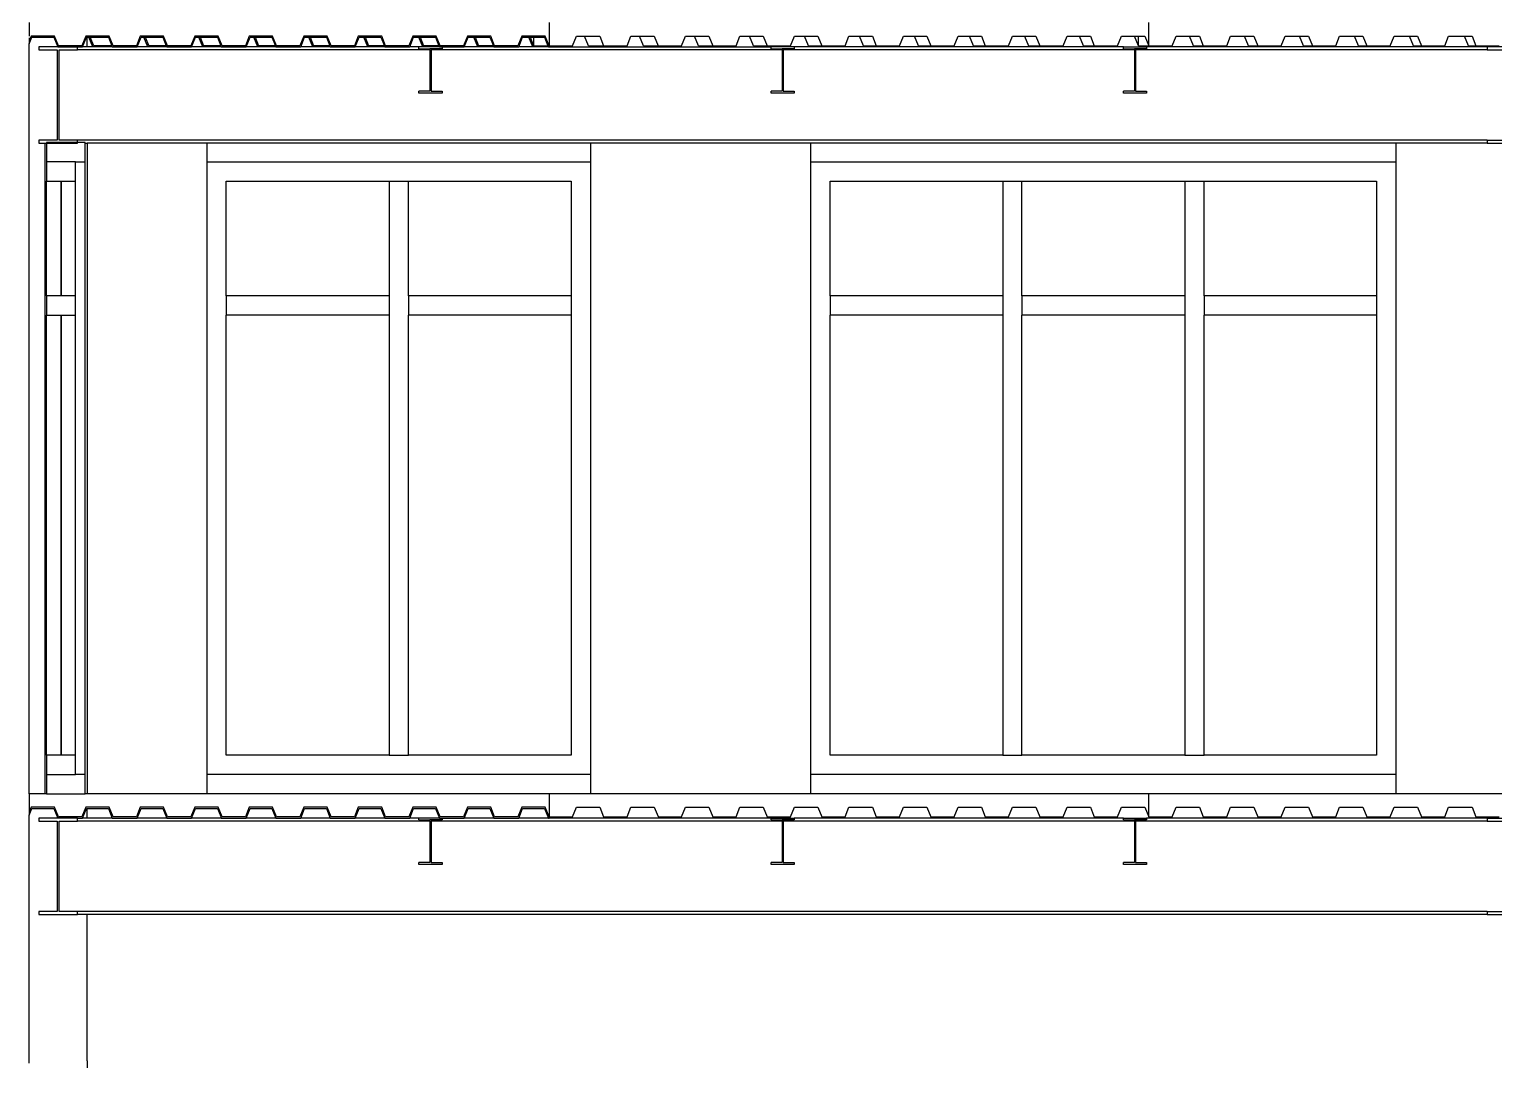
# Model space of a CAD drawing. Extents: x -49.7 to 49.7, y -10.2 to 18.8.
# Drawn here: x -10.64 to -3.05, y 2.88 to 8.26 of the extents above; entities that cross this region are included whole.
import ezdxf

# ---------------------------------------------------------------- set-up
doc = ezdxf.new("R2010")
doc.units = 0
doc.layers.get('0').update_dxf_attribs({"linetype": 'CONTINUOUS'})
doc.layers.add('SECTIONCUTEDGES', color=7, linetype='CONTINUOUS')

msp = doc.modelspace()

# ---------------------------------------------------------------- linework, layer by layer
for p, q in [((-10.3368, 8.1706), (-10.3368, 8.2206)), ((-10.3071, 8.1706), (-10.3275, 8.2206)), ((-10.3032, 8.1763), (-10.3212, 8.2206)), ((-10.0223, 8.1706), (-10.0426, 8.2206)), ((-10.0364, 8.2206), (-10.0183, 8.1763)), ((-9.7374, 8.1706), (-9.7578, 8.2206)), ((-9.7515, 8.2206), (-9.7335, 8.1763)), ((-9.4526, 8.1706), (-9.4729, 8.2206)), ((-9.4666, 8.2206), (-9.4486, 8.1763)), ((-9.1677, 8.1706), (-9.1881, 8.2206)), ((-9.1818, 8.2206), (-9.1638, 8.1763)), ((-8.8829, 8.1706), (-8.9032, 8.2206)), ((-8.8969, 8.2206), (-8.8789, 8.1763)), ((-8.598, 8.1706), (-8.6184, 8.2206)), ((-8.6121, 8.2206), (-8.5941, 8.1763)), ((-8.3131, 8.1706), (-8.3335, 8.2206)), ((-8.3272, 8.2206), (-8.3092, 8.1763)), ((-8.0283, 8.1706), (-8.0486, 8.2206)), ((-8.0424, 8.2206), (-8.0243, 8.1763)), ((-8.0243, 8.2206), (-8.0243, 8.1763)), ((-8.0243, 8.2206), (-8.0243, 8.1763)), ((-7.7395, 8.1763), (-7.7598, 8.2263)), ((-7.4546, 8.1763), (-7.475, 8.2263)), ((-7.1698, 8.1763), (-7.1901, 8.2263)), ((-6.8849, 8.1763), (-6.9053, 8.2263)), ((-6.6001, 8.1763), (-6.6204, 8.2263)), ((-6.3152, 8.1763), (-6.3356, 8.2263)), ((-6.0304, 8.1763), (-6.0507, 8.2263)), ((-5.7455, 8.1763), (-5.7658, 8.2263)), ((-5.481, 8.2263), (-5.4606, 8.1763)), ((-5.1758, 8.1763), (-5.1961, 8.2263)), ((-4.8909, 8.1763), (-4.9113, 8.2263)), ((-4.8909, 8.1763), (-4.8909, 8.2263)), ((-4.6061, 8.1763), (-4.6264, 8.2263)), ((-4.3212, 8.1763), (-4.3416, 8.2263)), ((-4.0364, 8.1763), (-4.0567, 8.2263)), ((-3.7515, 8.1763), (-3.7718, 8.2263)), ((-3.4666, 8.1763), (-3.487, 8.2263)), ((-3.1818, 8.1763), (-3.2021, 8.2263)), ((-10.6368, 4.3006), (-10.6368, 8.1859)), ((-8.5618, 8.1546), (-10.3868, 8.1546)), ((-10.3368, 8.1706), (-10.3605, 8.1706)), ((-10.3071, 8.1706), (-10.3368, 8.1706)), ((-10.207, 8.1706), (-10.3071, 8.1706)), ((-10.2093, 8.1763), (-10.3032, 8.1763)), ((-10.0223, 8.1706), (-10.0781, 8.1706)), ((-9.9245, 8.1706), (-10.0223, 8.1706)), ((-9.9269, 8.1763), (-10.0183, 8.1763)), ((-9.7374, 8.1706), (-9.7957, 8.1706)), ((-9.6421, 8.1706), (-9.7374, 8.1706)), ((-9.6444, 8.1763), (-9.7335, 8.1763)), ((-9.4526, 8.1706), (-9.5133, 8.1706)), ((-9.3597, 8.1706), (-9.4526, 8.1706)), ((-9.362, 8.1763), (-9.4486, 8.1763)), ((-9.1677, 8.1706), (-9.2309, 8.1706)), ((-9.0773, 8.1706), (-9.1677, 8.1706)), ((-9.0796, 8.1763), (-9.1638, 8.1763)), ((-8.8829, 8.1706), (-8.9484, 8.1706)), ((-8.7949, 8.1706), (-8.8829, 8.1706)), ((-8.7972, 8.1763), (-8.8789, 8.1763)), ((-8.6187, 8.1706), (-8.666, 8.1706)), ((-8.5148, 8.1763), (-8.5941, 8.1763)), ((-6.7368, 8.1546), (-8.5556, 8.1546)), ((-8.3131, 8.1706), (-8.3836, 8.1706)), ((-8.2301, 8.1706), (-8.3131, 8.1706)), ((-8.2324, 8.1763), (-8.3092, 8.1763)), ((-8.0283, 8.1706), (-8.1012, 8.1706)), ((-8.0293, 8.1706), (-8.0292, 8.1728)), ((-8.0243, 8.1706), (-8.0283, 8.1706)), ((-8.0243, 8.1763), (-7.95, 8.1763)), ((-8.0243, 8.1763), (-8.0243, 8.1706)), ((-7.9476, 8.1706), (-8.0243, 8.1706)), ((-7.9486, 8.1706), (-7.9485, 8.1728)), ((-7.9486, 8.1706), (-7.9485, 8.1728)), ((-7.9437, 8.1706), (-6.7937, 8.1706)), ((-7.7395, 8.1763), (-7.6613, 8.1763)), ((-7.4546, 8.1763), (-7.3789, 8.1763)), ((-7.1698, 8.1763), (-7.0965, 8.1763)), ((-6.8849, 8.1763), (-6.8141, 8.1763)), ((-4.9118, 8.1546), (-6.7306, 8.1546)), ((-4.9687, 8.1706), (-6.6737, 8.1706)), ((-6.6001, 8.1763), (-6.5317, 8.1763)), ((-6.3152, 8.1763), (-6.2493, 8.1763)), ((-6.0304, 8.1763), (-5.9668, 8.1763)), ((-5.7455, 8.1763), (-5.6844, 8.1763)), ((-5.4606, 8.1763), (-5.402, 8.1763)), ((-5.1758, 8.1763), (-5.1196, 8.1763)), ((-3.0837, 8.1546), (-4.9056, 8.1546)), ((-4.8909, 8.1763), (-4.8372, 8.1763)), ((-3.0837, 8.1706), (-4.8487, 8.1706)), ((-4.6061, 8.1763), (-4.5548, 8.1763)), ((-4.3212, 8.1763), (-4.2724, 8.1763)), ((-4.0364, 8.1763), (-3.9899, 8.1763)), ((-3.7515, 8.1763), (-3.7075, 8.1763)), ((-3.4666, 8.1763), (-3.4251, 8.1763)), ((-3.1818, 8.1763), (-3.1427, 8.1763)), ((-10.5568, 7.6706), (-10.5568, 4.3006)), ((-3.0837, 7.6866), (-10.3868, 7.6866)), ((-10.3468, 7.6706), (-10.3368, 7.6706)), ((-9.716, 7.6706), (-10.3368, 7.6706)), ((-10.3368, 7.6706), (-10.3368, 4.3006)), ((-9.716, 7.5749), (-9.716, 7.6706)), ((-7.7295, 7.6706), (-9.716, 7.6706)), ((-7.7295, 7.6706), (-7.7295, 7.5749)), ((-6.5873, 7.6706), (-7.7295, 7.6706)), ((-6.5873, 7.5749), (-6.5873, 7.6706)), ((-3.5579, 7.6706), (-6.5873, 7.6706)), ((-3.5579, 7.6706), (-3.5579, 7.5749)), ((-3.0837, 7.6706), (-3.5579, 7.6706)), ((-10.3468, 4.4006), (-10.3468, 7.5749)), ((-9.716, 7.5749), (-7.7295, 7.5749)), ((-9.716, 4.4006), (-9.716, 7.5749)), ((-7.7295, 7.5749), (-7.7295, 4.4006)), ((-6.5873, 4.4006), (-6.5873, 7.5749)), ((-6.5873, 7.5749), (-3.5579, 7.5749)), ((-3.5579, 7.5749), (-3.5579, 4.4006)), ((-10.5468, 6.8806), (-10.5468, 7.4749)), ((-10.3968, 6.8806), (-10.3968, 7.4749)), ((-9.6167, 6.8806), (-9.6167, 7.4749)), ((-9.6167, 7.4749), (-8.7724, 7.4749)), ((-8.7724, 7.4749), (-8.6731, 7.4749)), ((-8.7724, 7.4749), (-8.7724, 6.8806)), ((-8.6731, 6.8806), (-8.6731, 7.4749)), ((-8.6731, 7.4749), (-7.8288, 7.4749)), ((-7.8288, 7.4749), (-7.8288, 6.8806)), ((-6.4879, 6.8806), (-6.4879, 7.4749)), ((-6.4879, 7.4749), (-5.594, 7.4749)), ((-5.594, 7.4749), (-5.4947, 7.4749)), ((-5.594, 7.4749), (-5.594, 6.8806)), ((-5.4947, 7.4749), (-4.6504, 7.4749)), ((-5.4947, 6.8806), (-5.4947, 7.4749)), ((-4.6504, 7.4749), (-4.5511, 7.4749)), ((-4.6504, 7.4749), (-4.6504, 6.8806)), ((-4.5511, 6.8806), (-4.5511, 7.4749)), ((-4.5511, 7.4749), (-3.6572, 7.4749)), ((-3.6572, 7.4749), (-3.6572, 6.8806)), ((-8.7724, 6.8806), (-9.6167, 6.8806)), ((-9.6167, 6.8806), (-9.6167, 6.7806)), ((-8.7724, 6.8806), (-8.7724, 6.7806)), ((-7.8288, 6.8806), (-8.6731, 6.8806)), ((-8.6731, 6.8806), (-8.6731, 6.7806)), ((-7.8288, 6.8806), (-7.8288, 6.7806)), ((-5.594, 6.8806), (-6.4879, 6.8806)), ((-6.4879, 6.8806), (-6.4879, 6.7806)), ((-5.594, 6.8806), (-5.594, 6.7806)), ((-4.6504, 6.8806), (-5.4947, 6.8806)), ((-5.4947, 6.8806), (-5.4947, 6.7806)), ((-4.6504, 6.8806), (-4.6504, 6.7806)), ((-3.6572, 6.8806), (-4.5511, 6.8806)), ((-4.5511, 6.8806), (-4.5511, 6.7806)), ((-3.6572, 6.8806), (-3.6572, 6.7806)), ((-10.5468, 4.5006), (-10.5468, 6.7806)), ((-10.3968, 4.5006), (-10.3968, 6.7806)), ((-8.7724, 6.7806), (-9.6167, 6.7806)), ((-9.6167, 4.5006), (-9.6167, 6.7806)), ((-8.7724, 6.7806), (-8.7724, 4.5006)), ((-7.8288, 6.7806), (-8.6731, 6.7806)), ((-8.6731, 4.5006), (-8.6731, 6.7806)), ((-7.8288, 6.7806), (-7.8288, 4.5006)), ((-5.594, 6.7806), (-6.4879, 6.7806)), ((-6.4879, 4.5006), (-6.4879, 6.7806)), ((-5.594, 6.7806), (-5.594, 4.5006)), ((-4.6504, 6.7806), (-5.4947, 6.7806)), ((-5.4947, 4.5006), (-5.4947, 6.7806)), ((-4.6504, 6.7806), (-4.6504, 4.5006)), ((-3.6572, 6.7806), (-4.5511, 6.7806)), ((-4.5511, 4.5006), (-4.5511, 6.7806)), ((-3.6572, 6.7806), (-3.6572, 4.5006)), ((-8.7724, 4.5006), (-9.6167, 4.5006)), ((-8.7724, 4.5006), (-8.6731, 4.5006)), ((-7.8288, 4.5006), (-8.6731, 4.5006)), ((-5.594, 4.5006), (-6.4879, 4.5006)), ((-5.594, 4.5006), (-5.4947, 4.5006)), ((-4.6504, 4.5006), (-5.4947, 4.5006)), ((-4.6504, 4.5006), (-4.5511, 4.5006)), ((-3.6572, 4.5006), (-4.5511, 4.5006)), ((-7.7295, 4.4006), (-9.716, 4.4006)), ((-9.716, 4.3006), (-9.716, 4.4006)), ((-7.7295, 4.4006), (-7.7295, 4.3006)), ((-3.5579, 4.4006), (-6.5873, 4.4006)), ((-6.5873, 4.3006), (-6.5873, 4.4006)), ((-3.5579, 4.4006), (-3.5579, 4.3006)), ((-10.6368, 3.0458), (-10.6368, 4.1902)), ((-10.3368, 4.1749), (-10.3605, 4.1749)), ((-10.3368, 4.1749), (-10.3368, 4.2249)), ((-10.207, 4.1749), (-10.3368, 4.1749)), ((-9.9245, 4.1749), (-10.0781, 4.1749)), ((-9.658, 4.1749), (-9.7957, 4.1749)), ((-9.6421, 4.1749), (-9.658, 4.1749)), ((-9.3597, 4.1749), (-9.5133, 4.1749)), ((-9.0773, 4.1749), (-9.2309, 4.1749)), ((-8.7949, 4.1749), (-8.9484, 4.1749)), ((-8.6187, 4.1749), (-8.666, 4.1749)), ((-8.3574, 4.1749), (-8.3836, 4.1749)), ((-8.2301, 4.1749), (-8.3574, 4.1749)), ((-7.9476, 4.1749), (-8.1012, 4.1749)), ((-7.9486, 4.1749), (-7.9485, 4.1771)), ((-7.9486, 4.1749), (-7.9485, 4.1771)), ((-7.3969, 4.1749), (-7.9437, 4.1749)), ((-6.7937, 4.1749), (-7.3969, 4.1749)), ((-6.0453, 4.1749), (-6.6737, 4.1749)), ((-5.161, 4.1749), (-6.0453, 4.1749)), ((-4.9687, 4.1749), (-5.161, 4.1749)), ((-3.5225, 4.1749), (-4.8487, 4.1749)), ((-3.0837, 4.1749), (-3.5225, 4.1749)), ((-8.5618, 4.1589), (-10.3868, 4.1589)), ((-6.7368, 4.1589), (-8.5556, 4.1589)), ((-4.9118, 4.1589), (-6.7306, 4.1589)), ((-3.0837, 4.1589), (-4.9056, 4.1589)), ((-3.0837, 3.6909), (-10.3868, 3.6909)), ((-10.3368, 3.6749), (-10.3868, 3.6749)), ((-10.3368, 2.9165), (-10.3368, 3.6749)), ((-10.2246, 3.6749), (-10.3368, 3.6749)), ((-8.4652, 3.6749), (-10.2246, 3.6749)), ((-8.1296, 3.6749), (-8.4652, 3.6749)), ((-6.3012, 3.6749), (-8.1296, 3.6749)), ((-4.0847, 3.6749), (-6.3012, 3.6749)), ((-3.4905, 3.6749), (-4.0847, 3.6749)), ((-3.0837, 3.6749), (-3.4905, 3.6749)), ((-10.6368, 2.9398), (-10.6368, 3.0458)), ((-10.6368, 2.9051), (-10.6368, 2.9398)), ((-10.3368, 2.9165), (-10.3368, 2.8816))]:
    msp.add_line(p, q)
at = {"layer": 'SECTIONCUTEDGES'}
for p, q in [((-10.6368, 8.2963), (-10.6368, 8.2263)), ((-7.9437, 8.2963), (-7.9437, 8.1763)), ((-4.8372, 8.1763), (-4.8372, 8.2963)), ((-10.6267, 8.2263), (-10.6368, 8.2013)), ((-10.6368, 8.1859), (-10.6228, 8.2206)), ((-10.6368, 8.2173), (-10.6368, 8.2013)), ((-10.6368, 8.2013), (-10.6368, 8.1859)), ((-10.5056, 8.2263), (-10.6267, 8.2263)), ((-10.6228, 8.2206), (-10.5095, 8.2206)), ((-10.5095, 8.2206), (-10.4894, 8.1706)), ((-10.4855, 8.1763), (-10.5056, 8.2263)), ((-10.3443, 8.2263), (-10.3644, 8.1763)), ((-10.3605, 8.1706), (-10.3403, 8.2206)), ((-10.2232, 8.2263), (-10.3443, 8.2263)), ((-10.3403, 8.2206), (-10.3368, 8.2206)), ((-10.3368, 8.2206), (-10.3275, 8.2206)), ((-10.3275, 8.2206), (-10.3212, 8.2206)), ((-10.3212, 8.2206), (-10.2271, 8.2206)), ((-10.2271, 8.2206), (-10.2093, 8.1763)), ((-10.203, 8.1763), (-10.2232, 8.2263)), ((-10.0618, 8.2263), (-10.082, 8.1763)), ((-10.0781, 8.1706), (-10.0579, 8.2206)), ((-9.9408, 8.2263), (-10.0618, 8.2263)), ((-10.0579, 8.2206), (-10.0426, 8.2206)), ((-10.0426, 8.2206), (-10.0364, 8.2206)), ((-10.0364, 8.2206), (-9.9447, 8.2206)), ((-9.9447, 8.2206), (-9.9269, 8.1763)), ((-9.9206, 8.1763), (-9.9408, 8.2263)), ((-9.7794, 8.2263), (-9.7996, 8.1763)), ((-9.7957, 8.1706), (-9.7755, 8.2206)), ((-9.6584, 8.2263), (-9.7794, 8.2263)), ((-9.7755, 8.2206), (-9.7578, 8.2206)), ((-9.7578, 8.2206), (-9.7515, 8.2206)), ((-9.7515, 8.2206), (-9.6623, 8.2206)), ((-9.6623, 8.2206), (-9.6444, 8.1763)), ((-9.6382, 8.1763), (-9.6584, 8.2263)), ((-9.497, 8.2263), (-9.5172, 8.1763)), ((-9.5133, 8.1706), (-9.4931, 8.2206)), ((-9.376, 8.2263), (-9.497, 8.2263)), ((-9.4931, 8.2206), (-9.4729, 8.2206)), ((-9.4729, 8.2206), (-9.4666, 8.2206)), ((-9.4666, 8.2206), (-9.3799, 8.2206)), ((-9.3799, 8.2206), (-9.362, 8.1763)), ((-9.3558, 8.1763), (-9.376, 8.2263)), ((-9.2146, 8.2263), (-9.2348, 8.1763)), ((-9.2309, 8.1706), (-9.2107, 8.2206)), ((-9.0936, 8.2263), (-9.2146, 8.2263)), ((-9.2107, 8.2206), (-9.1881, 8.2206)), ((-9.1881, 8.2206), (-9.1818, 8.2206)), ((-9.1818, 8.2206), (-9.0975, 8.2206)), ((-9.0975, 8.2206), (-9.0796, 8.1763)), ((-9.0734, 8.1763), (-9.0936, 8.2263)), ((-8.9322, 8.2263), (-8.9524, 8.1763)), ((-8.9484, 8.1706), (-8.9283, 8.2206)), ((-8.8111, 8.2263), (-8.9322, 8.2263)), ((-8.9283, 8.2206), (-8.9032, 8.2206)), ((-8.9032, 8.2206), (-8.8969, 8.2206)), ((-8.8969, 8.2206), (-8.8151, 8.2206)), ((-8.8151, 8.2206), (-8.7972, 8.1763)), ((-8.791, 8.1763), (-8.8111, 8.2263)), ((-8.6498, 8.2263), (-8.6699, 8.1763)), ((-8.666, 8.1706), (-8.6459, 8.2206)), ((-8.5287, 8.2263), (-8.6498, 8.2263)), ((-8.6459, 8.2206), (-8.6184, 8.2206)), ((-8.6184, 8.2206), (-8.6121, 8.2206)), ((-8.6121, 8.2206), (-8.5326, 8.2206)), ((-8.5326, 8.2206), (-8.5148, 8.1763)), ((-8.5086, 8.1763), (-8.5287, 8.2263)), ((-8.3674, 8.2263), (-8.3875, 8.1763)), ((-8.3836, 8.1706), (-8.3634, 8.2206)), ((-8.2463, 8.2263), (-8.3674, 8.2263)), ((-8.3634, 8.2206), (-8.3335, 8.2206)), ((-8.3335, 8.2206), (-8.3272, 8.2206)), ((-8.3272, 8.2206), (-8.2502, 8.2206)), ((-8.2502, 8.2206), (-8.2324, 8.1763)), ((-8.2261, 8.1763), (-8.2463, 8.2263)), ((-8.0849, 8.2263), (-8.1051, 8.1763)), ((-8.1012, 8.1706), (-8.081, 8.2206)), ((-7.9639, 8.2263), (-8.0849, 8.2263)), ((-8.081, 8.2206), (-8.0486, 8.2206)), ((-8.0486, 8.2206), (-8.0424, 8.2206)), ((-8.0424, 8.2206), (-8.0243, 8.2206)), ((-8.0243, 8.2206), (-7.9678, 8.2206)), ((-7.9678, 8.2206), (-7.95, 8.1763)), ((-7.9437, 8.1763), (-7.9639, 8.2263)), ((-7.8227, 8.1763), (-7.8025, 8.2263)), ((-7.8025, 8.2263), (-7.7598, 8.2263)), ((-7.7598, 8.2263), (-7.6815, 8.2263)), ((-7.6815, 8.2263), (-7.6613, 8.1763)), ((-7.5403, 8.1763), (-7.5201, 8.2263)), ((-7.5201, 8.2263), (-7.475, 8.2263)), ((-7.475, 8.2263), (-7.3991, 8.2263)), ((-7.3991, 8.2263), (-7.3789, 8.1763)), ((-7.2579, 8.1763), (-7.2377, 8.2263)), ((-7.2377, 8.2263), (-7.1901, 8.2263)), ((-7.1901, 8.2263), (-7.1167, 8.2263)), ((-7.1167, 8.2263), (-7.0965, 8.1763)), ((-6.9755, 8.1763), (-6.9553, 8.2263)), ((-6.9553, 8.2263), (-6.9053, 8.2263)), ((-6.9053, 8.2263), (-6.8343, 8.2263)), ((-6.8343, 8.2263), (-6.8141, 8.1763)), ((-6.693, 8.1763), (-6.6729, 8.2263)), ((-6.6729, 8.2263), (-6.6204, 8.2263)), ((-6.6204, 8.2263), (-6.5518, 8.2263)), ((-6.5518, 8.2263), (-6.5317, 8.1763)), ((-6.4106, 8.1763), (-6.3905, 8.2263)), ((-6.3905, 8.2263), (-6.3356, 8.2263)), ((-6.3356, 8.2263), (-6.2694, 8.2263)), ((-6.2694, 8.2263), (-6.2493, 8.1763)), ((-6.1282, 8.1763), (-6.108, 8.2263)), ((-6.108, 8.2263), (-6.0507, 8.2263)), ((-6.0507, 8.2263), (-5.987, 8.2263)), ((-5.987, 8.2263), (-5.9668, 8.1763)), ((-5.8458, 8.1763), (-5.8256, 8.2263)), ((-5.8256, 8.2263), (-5.7658, 8.2263)), ((-5.7658, 8.2263), (-5.7046, 8.2263)), ((-5.7046, 8.2263), (-5.6844, 8.1763)), ((-5.5634, 8.1763), (-5.5432, 8.2263)), ((-5.5432, 8.2263), (-5.481, 8.2263)), ((-5.481, 8.2263), (-5.4222, 8.2263)), ((-5.4222, 8.2263), (-5.402, 8.1763)), ((-5.281, 8.1763), (-5.2608, 8.2263)), ((-5.2608, 8.2263), (-5.1961, 8.2263)), ((-5.1961, 8.2263), (-5.1398, 8.2263)), ((-5.1398, 8.2263), (-5.1196, 8.1763)), ((-4.9986, 8.1763), (-4.9784, 8.2263)), ((-4.9784, 8.2263), (-4.9113, 8.2263)), ((-4.9113, 8.2263), (-4.8909, 8.2263)), ((-4.8909, 8.2263), (-4.8574, 8.2263)), ((-4.8574, 8.2263), (-4.8372, 8.1763)), ((-4.7161, 8.1763), (-4.696, 8.2263)), ((-4.696, 8.2263), (-4.6264, 8.2263)), ((-4.6264, 8.2263), (-4.5749, 8.2263)), ((-4.5749, 8.2263), (-4.5548, 8.1763)), ((-4.4337, 8.1763), (-4.4136, 8.2263)), ((-4.4136, 8.2263), (-4.3416, 8.2263)), ((-4.3416, 8.2263), (-4.2925, 8.2263)), ((-4.2925, 8.2263), (-4.2724, 8.1763)), ((-4.1513, 8.1763), (-4.1311, 8.2263)), ((-4.1311, 8.2263), (-4.0567, 8.2263)), ((-4.0567, 8.2263), (-4.0101, 8.2263)), ((-4.0101, 8.2263), (-3.9899, 8.1763)), ((-3.8689, 8.1763), (-3.8487, 8.2263)), ((-3.8487, 8.2263), (-3.7718, 8.2263)), ((-3.7718, 8.2263), (-3.7277, 8.2263)), ((-3.7277, 8.2263), (-3.7075, 8.1763)), ((-3.5865, 8.1763), (-3.5663, 8.2263)), ((-3.5663, 8.2263), (-3.487, 8.2263)), ((-3.487, 8.2263), (-3.4453, 8.2263)), ((-3.4453, 8.2263), (-3.4251, 8.1763)), ((-3.3041, 8.1763), (-3.2839, 8.2263)), ((-3.2839, 8.2263), (-3.2021, 8.2263)), ((-3.2021, 8.2263), (-3.1629, 8.2263)), ((-3.1629, 8.2263), (-3.1427, 8.1763)), ((-10.5868, 8.1706), (-10.5868, 8.1546)), ((-10.4894, 8.1706), (-10.5868, 8.1706)), ((-10.5868, 8.1546), (-10.4918, 8.1546)), ((-10.4918, 8.1546), (-10.4918, 7.6866)), ((-10.4894, 8.1706), (-10.3868, 8.1706)), ((-10.3644, 8.1763), (-10.4855, 8.1763)), ((-10.4818, 7.6866), (-10.4818, 8.1546)), ((-10.4818, 8.1546), (-10.3868, 8.1546)), ((-10.3868, 8.1546), (-10.3868, 8.1706)), ((-10.3868, 8.1706), (-10.3605, 8.1706)), ((-10.2093, 8.1763), (-10.207, 8.1706)), ((-10.207, 8.1706), (-10.0781, 8.1706)), ((-10.082, 8.1763), (-10.203, 8.1763)), ((-9.9269, 8.1763), (-9.9245, 8.1706)), ((-9.9245, 8.1706), (-9.7957, 8.1706)), ((-9.7996, 8.1763), (-9.9206, 8.1763)), ((-9.6444, 8.1763), (-9.6421, 8.1706)), ((-9.6421, 8.1706), (-9.5133, 8.1706)), ((-9.5172, 8.1763), (-9.6382, 8.1763)), ((-9.362, 8.1763), (-9.3597, 8.1706)), ((-9.3597, 8.1706), (-9.2309, 8.1706)), ((-9.2348, 8.1763), (-9.3558, 8.1763)), ((-9.0796, 8.1763), (-9.0773, 8.1706)), ((-9.0773, 8.1706), (-8.9484, 8.1706)), ((-8.9524, 8.1763), (-9.0734, 8.1763)), ((-8.7972, 8.1763), (-8.7949, 8.1706)), ((-8.7949, 8.1706), (-8.666, 8.1706)), ((-8.6699, 8.1763), (-8.791, 8.1763)), ((-8.6187, 8.1608), (-8.6187, 8.1706)), ((-8.598, 8.1706), (-8.6187, 8.1706)), ((-8.6187, 8.1608), (-8.5618, 8.1608)), ((-8.5125, 8.1706), (-8.598, 8.1706)), ((-8.5556, 8.1608), (-8.5618, 8.1608)), ((-8.5618, 8.1546), (-8.5618, 8.1608)), ((-8.5618, 8.1546), (-8.5618, 7.9404)), ((-8.4987, 8.1608), (-8.5556, 8.1608)), ((-8.5556, 8.1608), (-8.5556, 8.1546)), ((-8.5556, 8.1546), (-8.5556, 7.9404)), ((-8.5148, 8.1763), (-8.5125, 8.1706)), ((-8.5125, 8.1706), (-8.4987, 8.1706)), ((-8.3875, 8.1763), (-8.5086, 8.1763)), ((-8.4987, 8.1706), (-8.4987, 8.1608)), ((-8.4987, 8.1706), (-8.3836, 8.1706)), ((-8.2324, 8.1763), (-8.2301, 8.1706)), ((-8.2301, 8.1706), (-8.1012, 8.1706)), ((-8.1051, 8.1763), (-8.2261, 8.1763)), ((-7.95, 8.1763), (-7.9476, 8.1706)), ((-7.9476, 8.1706), (-7.9437, 8.1706)), ((-7.9437, 8.1706), (-7.9437, 8.1763)), ((-7.9437, 8.1763), (-7.8227, 8.1763)), ((-7.6613, 8.1763), (-7.5403, 8.1763)), ((-7.3789, 8.1763), (-7.2579, 8.1763)), ((-7.0965, 8.1763), (-6.9755, 8.1763)), ((-6.8141, 8.1763), (-6.693, 8.1763)), ((-6.7937, 8.1608), (-6.7937, 8.1706)), ((-6.6737, 8.1706), (-6.7937, 8.1706)), ((-6.7937, 8.1608), (-6.7368, 8.1608)), ((-6.7306, 8.1608), (-6.7368, 8.1608)), ((-6.7368, 8.1546), (-6.7368, 8.1608)), ((-6.7368, 8.1546), (-6.7368, 7.9404)), ((-6.6737, 8.1608), (-6.7306, 8.1608)), ((-6.7306, 8.1608), (-6.7306, 8.1546)), ((-6.7306, 8.1546), (-6.7306, 7.9404)), ((-6.6737, 8.1706), (-6.6737, 8.1608)), ((-6.5317, 8.1763), (-6.4106, 8.1763)), ((-6.2493, 8.1763), (-6.1282, 8.1763)), ((-5.9668, 8.1763), (-5.8458, 8.1763)), ((-5.6844, 8.1763), (-5.5634, 8.1763)), ((-5.402, 8.1763), (-5.281, 8.1763)), ((-5.1196, 8.1763), (-4.9986, 8.1763)), ((-4.9687, 8.1608), (-4.9687, 8.1706)), ((-4.9687, 8.1706), (-4.8487, 8.1706)), ((-4.9687, 8.1608), (-4.9118, 8.1608)), ((-4.9056, 8.1608), (-4.9118, 8.1608)), ((-4.9118, 8.1546), (-4.9118, 8.1608)), ((-4.9118, 8.1546), (-4.9118, 7.9404)), ((-4.8487, 8.1608), (-4.9056, 8.1608)), ((-4.9056, 8.1608), (-4.9056, 8.1546)), ((-4.9056, 8.1546), (-4.9056, 7.9404)), ((-4.8487, 8.1706), (-4.8487, 8.1608)), ((-4.8372, 8.1763), (-4.7161, 8.1763)), ((-4.5548, 8.1763), (-4.4337, 8.1763)), ((-4.2724, 8.1763), (-4.1513, 8.1763)), ((-3.9899, 8.1763), (-3.8689, 8.1763)), ((-3.7075, 8.1763), (-3.5865, 8.1763)), ((-3.4251, 8.1763), (-3.3041, 8.1763)), ((-3.1427, 8.1763), (-3.0217, 8.1763)), ((-3.0837, 8.1706), (-3.0837, 8.1546)), ((-2.8837, 8.1706), (-3.0837, 8.1706)), ((-3.0837, 8.1546), (-2.9887, 8.1546)), ((-8.5618, 7.9404), (-8.6187, 7.9404)), ((-8.6187, 7.9306), (-8.6187, 7.9404)), ((-8.4987, 7.9306), (-8.6187, 7.9306)), ((-8.5556, 7.9404), (-8.4987, 7.9404)), ((-8.4987, 7.9404), (-8.4987, 7.9306)), ((-6.7368, 7.9404), (-6.7937, 7.9404)), ((-6.7937, 7.9306), (-6.7937, 7.9404)), ((-6.6737, 7.9306), (-6.7937, 7.9306)), ((-6.7306, 7.9404), (-6.6737, 7.9404)), ((-6.6737, 7.9404), (-6.6737, 7.9306)), ((-4.9118, 7.9404), (-4.9687, 7.9404)), ((-4.9687, 7.9306), (-4.9687, 7.9404)), ((-4.8487, 7.9306), (-4.9687, 7.9306)), ((-4.9056, 7.9404), (-4.8487, 7.9404)), ((-4.8487, 7.9404), (-4.8487, 7.9306)), ((-10.5868, 7.6866), (-10.5868, 7.6706)), ((-10.4918, 7.6866), (-10.5868, 7.6866)), ((-10.5868, 7.6706), (-10.5568, 7.6706)), ((-10.5568, 7.6706), (-10.5468, 7.6706)), ((-10.3868, 7.6749), (-10.5468, 7.6749)), ((-10.5468, 7.6749), (-10.5468, 7.6706)), ((-10.5468, 7.6706), (-10.5468, 7.5749)), ((-10.5468, 7.6706), (-10.3868, 7.6706)), ((-10.3868, 7.6866), (-10.4818, 7.6866)), ((-10.3868, 7.6749), (-10.3868, 7.6866)), ((-10.3868, 7.6706), (-10.3868, 7.6749)), ((-10.3468, 7.6749), (-10.3868, 7.6749)), ((-10.3468, 7.6706), (-10.3468, 7.6749)), ((-10.3468, 7.5749), (-10.3468, 7.6706)), ((-3.0837, 7.6866), (-3.0837, 7.6706)), ((-3.0837, 7.6866), (-2.9887, 7.6866)), ((-3.0837, 7.6706), (-2.8837, 7.6706)), ((-10.3968, 7.5749), (-10.5468, 7.5749)), ((-10.5468, 7.5749), (-10.5468, 7.4749)), ((-10.3968, 7.5749), (-10.3468, 7.5749)), ((-10.3968, 7.4749), (-10.3968, 7.5749)), ((-10.5468, 7.4749), (-10.4718, 7.4749)), ((-10.4718, 7.4749), (-10.4715, 6.8806)), ((-10.4715, 7.4749), (-10.4718, 7.4749)), ((-10.4715, 7.4749), (-10.3968, 7.4749)), ((-10.4715, 6.8806), (-10.4715, 7.4749)), ((-10.5468, 6.8806), (-10.5468, 6.7806)), ((-10.4715, 6.8806), (-10.5468, 6.8806)), ((-10.3968, 6.8806), (-10.4715, 6.8806)), ((-10.3968, 6.7806), (-10.3968, 6.8806)), ((-10.5468, 6.7806), (-10.4718, 6.7806)), ((-10.4718, 6.7806), (-10.4715, 4.5006)), ((-10.4715, 6.7806), (-10.4718, 6.7806)), ((-10.4715, 6.7806), (-10.3968, 6.7806)), ((-10.4715, 4.5006), (-10.4715, 6.7806)), ((-10.5468, 4.5006), (-10.5468, 4.4006)), ((-10.4715, 4.5006), (-10.5468, 4.5006)), ((-10.3968, 4.5006), (-10.4715, 4.5006)), ((-10.3968, 4.4006), (-10.3968, 4.5006)), ((-10.5468, 4.4006), (-10.3968, 4.4006)), ((-10.5468, 4.4006), (-10.5468, 4.3006)), ((-10.3468, 4.4006), (-10.3968, 4.4006)), ((-10.3468, 4.3006), (-10.3468, 4.4006)), ((-10.6368, 4.3006), (-10.6368, 4.2056)), ((-10.5568, 4.3006), (-10.6368, 4.3006)), ((-10.5468, 4.3006), (-10.5568, 4.3006)), ((-10.5468, 4.3006), (-10.3468, 4.3006)), ((-10.3368, 4.3006), (-10.3468, 4.3006)), ((-9.716, 4.3006), (-10.3368, 4.3006)), ((-7.9437, 4.3006), (-9.716, 4.3006)), ((-7.9437, 4.3006), (-7.9437, 4.1806)), ((-7.7295, 4.3006), (-7.9437, 4.3006)), ((-6.5873, 4.3006), (-7.7295, 4.3006)), ((-4.8372, 4.3006), (-6.5873, 4.3006)), ((-4.8372, 4.1806), (-4.8372, 4.3006)), ((-3.5579, 4.3006), (-4.8372, 4.3006)), ((-2.4156, 4.3006), (-3.5579, 4.3006)), ((-10.6267, 4.2306), (-10.6368, 4.2056)), ((-10.6368, 4.1902), (-10.6228, 4.2249)), ((-10.6368, 4.2056), (-10.6368, 4.1902)), ((-10.5056, 4.2306), (-10.6267, 4.2306)), ((-10.6228, 4.2249), (-10.5095, 4.2249)), ((-10.5868, 4.1749), (-10.5868, 4.1589)), ((-10.4894, 4.1749), (-10.5868, 4.1749)), ((-10.5095, 4.2249), (-10.4894, 4.1749)), ((-10.4855, 4.1806), (-10.5056, 4.2306)), ((-10.3868, 4.1749), (-10.4894, 4.1749)), ((-10.3644, 4.1806), (-10.4855, 4.1806)), ((-10.3868, 4.1589), (-10.3868, 4.1749)), ((-10.3868, 4.1749), (-10.3605, 4.1749)), ((-10.3443, 4.2306), (-10.3644, 4.1806)), ((-10.3605, 4.1749), (-10.3403, 4.2249)), ((-10.2232, 4.2306), (-10.3443, 4.2306)), ((-10.3403, 4.2249), (-10.3368, 4.2249)), ((-10.3368, 4.2249), (-10.2271, 4.2249)), ((-10.2271, 4.2249), (-10.207, 4.1749)), ((-10.203, 4.1806), (-10.2232, 4.2306)), ((-10.207, 4.1749), (-10.0781, 4.1749)), ((-10.082, 4.1806), (-10.203, 4.1806)), ((-10.0618, 4.2306), (-10.082, 4.1806)), ((-10.0781, 4.1749), (-10.0579, 4.2249)), ((-9.9408, 4.2306), (-10.0618, 4.2306)), ((-10.0579, 4.2249), (-9.9447, 4.2249)), ((-9.9447, 4.2249), (-9.9245, 4.1749)), ((-9.9206, 4.1806), (-9.9408, 4.2306)), ((-9.9245, 4.1749), (-9.7957, 4.1749)), ((-9.7996, 4.1806), (-9.9206, 4.1806)), ((-9.7794, 4.2306), (-9.7996, 4.1806)), ((-9.7957, 4.1749), (-9.7755, 4.2249)), ((-9.6584, 4.2306), (-9.7794, 4.2306)), ((-9.7755, 4.2249), (-9.6623, 4.2249)), ((-9.6623, 4.2249), (-9.6453, 4.1827)), ((-9.6382, 4.1806), (-9.6584, 4.2306)), ((-9.6453, 4.1827), (-9.6421, 4.1749)), ((-9.6421, 4.1749), (-9.5133, 4.1749)), ((-9.5172, 4.1806), (-9.6382, 4.1806)), ((-9.497, 4.2306), (-9.5172, 4.1806)), ((-9.5133, 4.1749), (-9.4931, 4.2249)), ((-9.376, 4.2306), (-9.497, 4.2306)), ((-9.4931, 4.2249), (-9.3799, 4.2249)), ((-9.3799, 4.2249), (-9.3597, 4.1749)), ((-9.3558, 4.1806), (-9.376, 4.2306)), ((-9.3597, 4.1749), (-9.2309, 4.1749)), ((-9.2348, 4.1806), (-9.3558, 4.1806)), ((-9.2146, 4.2306), (-9.2348, 4.1806)), ((-9.2309, 4.1749), (-9.2107, 4.2249)), ((-9.0936, 4.2306), (-9.2146, 4.2306)), ((-9.2107, 4.2249), (-9.0975, 4.2249)), ((-9.0975, 4.2249), (-9.0773, 4.1749)), ((-9.0734, 4.1806), (-9.0936, 4.2306)), ((-9.0773, 4.1749), (-8.9484, 4.1749)), ((-8.9524, 4.1806), (-9.0734, 4.1806)), ((-8.9322, 4.2306), (-8.9524, 4.1806)), ((-8.9484, 4.1749), (-8.9283, 4.2249)), ((-8.8111, 4.2306), (-8.9322, 4.2306)), ((-8.9283, 4.2249), (-8.8151, 4.2249)), ((-8.8151, 4.2249), (-8.7949, 4.1749)), ((-8.791, 4.1806), (-8.8111, 4.2306)), ((-8.7949, 4.1749), (-8.666, 4.1749)), ((-8.6699, 4.1806), (-8.791, 4.1806)), ((-8.6498, 4.2306), (-8.6699, 4.1806)), ((-8.666, 4.1749), (-8.6459, 4.2249)), ((-8.5287, 4.2306), (-8.6498, 4.2306)), ((-8.6459, 4.2249), (-8.5326, 4.2249)), ((-8.6187, 4.1651), (-8.6187, 4.1749)), ((-8.5125, 4.1749), (-8.6187, 4.1749)), ((-8.5326, 4.2249), (-8.5125, 4.1749)), ((-8.5086, 4.1806), (-8.5287, 4.2306)), ((-8.5125, 4.1749), (-8.4987, 4.1749)), ((-8.3875, 4.1806), (-8.5086, 4.1806)), ((-8.4987, 4.1749), (-8.4987, 4.1651)), ((-8.4987, 4.1749), (-8.3836, 4.1749)), ((-8.3674, 4.2306), (-8.3875, 4.1806)), ((-8.3836, 4.1749), (-8.3708, 4.2067)), ((-8.3708, 4.2067), (-8.3634, 4.2249)), ((-8.2463, 4.2306), (-8.3674, 4.2306)), ((-8.3634, 4.2249), (-8.2502, 4.2249)), ((-8.2502, 4.2249), (-8.2301, 4.1749)), ((-8.2261, 4.1806), (-8.2463, 4.2306)), ((-8.2301, 4.1749), (-8.1012, 4.1749)), ((-8.1051, 4.1806), (-8.2261, 4.1806)), ((-8.0849, 4.2306), (-8.1051, 4.1806)), ((-8.1012, 4.1749), (-8.081, 4.2249)), ((-7.9639, 4.2306), (-8.0849, 4.2306)), ((-8.081, 4.2249), (-7.9678, 4.2249)), ((-7.9678, 4.2249), (-7.9476, 4.1749)), ((-7.9437, 4.1806), (-7.9639, 4.2306)), ((-7.9476, 4.1749), (-7.9437, 4.1749)), ((-7.9437, 4.1806), (-7.8227, 4.1806)), ((-7.9437, 4.1749), (-7.9437, 4.1806)), ((-7.8227, 4.1806), (-7.8025, 4.2306)), ((-7.8025, 4.2306), (-7.6815, 4.2306)), ((-7.6815, 4.2306), (-7.6613, 4.1806)), ((-7.6613, 4.1806), (-7.5403, 4.1806)), ((-7.5403, 4.1806), (-7.5201, 4.2306)), ((-7.5201, 4.2306), (-7.3991, 4.2306)), ((-7.3991, 4.2306), (-7.3797, 4.1826)), ((-7.3797, 4.1826), (-7.3789, 4.1806)), ((-7.3789, 4.1806), (-7.2579, 4.1806)), ((-7.2579, 4.1806), (-7.2377, 4.2306)), ((-7.2377, 4.2306), (-7.1167, 4.2306)), ((-7.1167, 4.2306), (-7.0965, 4.1806)), ((-7.0965, 4.1806), (-6.9755, 4.1806)), ((-6.9755, 4.1806), (-6.9553, 4.2306)), ((-6.9553, 4.2306), (-6.8343, 4.2306)), ((-6.8343, 4.2306), (-6.8141, 4.1806)), ((-6.8141, 4.1806), (-6.693, 4.1806)), ((-6.7937, 4.1651), (-6.7937, 4.1749)), ((-6.7937, 4.1749), (-6.6737, 4.1749)), ((-6.693, 4.1806), (-6.6729, 4.2306)), ((-6.6737, 4.1749), (-6.6737, 4.1651)), ((-6.6729, 4.2306), (-6.5518, 4.2306)), ((-6.5518, 4.2306), (-6.5317, 4.1806)), ((-6.5317, 4.1806), (-6.4106, 4.1806)), ((-6.4106, 4.1806), (-6.3905, 4.2306)), ((-6.3905, 4.2306), (-6.2694, 4.2306)), ((-6.2694, 4.2306), (-6.2493, 4.1806)), ((-6.2493, 4.1806), (-6.1282, 4.1806)), ((-6.1282, 4.1806), (-6.108, 4.2306)), ((-6.108, 4.2306), (-6.0392, 4.2306)), ((-6.0392, 4.2306), (-5.987, 4.2306)), ((-5.987, 4.2306), (-5.9668, 4.1806)), ((-5.9668, 4.1806), (-5.8458, 4.1806)), ((-5.8458, 4.1806), (-5.8256, 4.2306)), ((-5.8256, 4.2306), (-5.7046, 4.2306)), ((-5.7046, 4.2306), (-5.6844, 4.1806)), ((-5.6844, 4.1806), (-5.5634, 4.1806)), ((-5.5634, 4.1806), (-5.5432, 4.2306)), ((-5.5432, 4.2306), (-5.4222, 4.2306)), ((-5.4222, 4.2306), (-5.402, 4.1806)), ((-5.402, 4.1806), (-5.281, 4.1806)), ((-5.281, 4.1806), (-5.2608, 4.2306)), ((-5.2608, 4.2306), (-5.1398, 4.2306)), ((-5.1398, 4.2306), (-5.1233, 4.1897)), ((-5.1233, 4.1897), (-5.1196, 4.1806)), ((-5.1196, 4.1806), (-4.9986, 4.1806)), ((-4.9986, 4.1806), (-4.9784, 4.2306)), ((-4.9784, 4.2306), (-4.8574, 4.2306)), ((-4.9687, 4.1651), (-4.9687, 4.1749)), ((-4.9687, 4.1749), (-4.8487, 4.1749)), ((-4.8574, 4.2306), (-4.8372, 4.1806)), ((-4.8487, 4.1749), (-4.8487, 4.1651)), ((-4.8372, 4.1806), (-4.7161, 4.1806)), ((-4.7161, 4.1806), (-4.696, 4.2306)), ((-4.696, 4.2306), (-4.5749, 4.2306)), ((-4.5749, 4.2306), (-4.5548, 4.1806)), ((-4.5548, 4.1806), (-4.4337, 4.1806)), ((-4.4337, 4.1806), (-4.4136, 4.2306)), ((-4.4136, 4.2306), (-4.2925, 4.2306)), ((-4.2925, 4.2306), (-4.2724, 4.1806)), ((-4.2724, 4.1806), (-4.1513, 4.1806)), ((-4.1513, 4.1806), (-4.1311, 4.2306)), ((-4.1311, 4.2306), (-4.0101, 4.2306)), ((-4.0101, 4.2306), (-3.9899, 4.1806)), ((-3.9899, 4.1806), (-3.8689, 4.1806)), ((-3.8689, 4.1806), (-3.8487, 4.2306)), ((-3.8487, 4.2306), (-3.7277, 4.2306)), ((-3.7277, 4.2306), (-3.7075, 4.1806)), ((-3.7075, 4.1806), (-3.5865, 4.1806)), ((-3.5865, 4.1806), (-3.5663, 4.2306)), ((-3.5663, 4.2306), (-3.5236, 4.2306)), ((-3.5236, 4.2306), (-3.4453, 4.2306)), ((-3.4453, 4.2306), (-3.4251, 4.1806)), ((-3.4251, 4.1806), (-3.3041, 4.1806)), ((-3.3041, 4.1806), (-3.2839, 4.2306)), ((-3.2839, 4.2306), (-3.1629, 4.2306)), ((-3.1629, 4.2306), (-3.1427, 4.1806)), ((-3.1427, 4.1806), (-3.0217, 4.1806)), ((-3.0837, 4.1749), (-3.0837, 4.1589)), ((-3.0837, 4.1749), (-2.8837, 4.1749)), ((-10.5868, 4.1589), (-10.4918, 4.1589)), ((-10.4918, 4.1589), (-10.4918, 3.6909)), ((-10.4818, 3.6909), (-10.4818, 4.1589)), ((-10.4818, 4.1589), (-10.3868, 4.1589)), ((-8.6187, 4.1651), (-8.5618, 4.1651)), ((-8.5556, 4.1651), (-8.5618, 4.1651)), ((-8.5618, 4.1589), (-8.5618, 4.1651)), ((-8.5618, 4.1589), (-8.5618, 3.9447)), ((-8.4987, 4.1651), (-8.5556, 4.1651)), ((-8.5556, 4.1651), (-8.5556, 4.1589)), ((-8.5556, 4.1589), (-8.5556, 3.9447)), ((-6.7937, 4.1651), (-6.7368, 4.1651)), ((-6.7306, 4.1651), (-6.7368, 4.1651)), ((-6.7368, 4.1589), (-6.7368, 4.1651)), ((-6.7368, 4.1589), (-6.7368, 3.9447)), ((-6.6737, 4.1651), (-6.7306, 4.1651)), ((-6.7306, 4.1651), (-6.7306, 4.1589)), ((-6.7306, 4.1589), (-6.7306, 3.9447)), ((-4.9687, 4.1651), (-4.9118, 4.1651)), ((-4.9056, 4.1651), (-4.9118, 4.1651)), ((-4.9118, 4.1589), (-4.9118, 4.1651)), ((-4.9118, 4.1589), (-4.9118, 3.9447)), ((-4.8487, 4.1651), (-4.9056, 4.1651)), ((-4.9056, 4.1651), (-4.9056, 4.1589)), ((-4.9056, 4.1589), (-4.9056, 3.9447)), ((-3.0837, 4.1589), (-2.9887, 4.1589)), ((-8.5618, 3.9447), (-8.6187, 3.9447)), ((-8.6187, 3.9349), (-8.6187, 3.9447)), ((-8.4987, 3.9349), (-8.6187, 3.9349)), ((-8.5556, 3.9447), (-8.4987, 3.9447)), ((-8.4987, 3.9447), (-8.4987, 3.9349)), ((-6.7368, 3.9447), (-6.7937, 3.9447)), ((-6.7937, 3.9349), (-6.7937, 3.9447)), ((-6.6737, 3.9349), (-6.7937, 3.9349)), ((-6.7306, 3.9447), (-6.6737, 3.9447)), ((-6.6737, 3.9447), (-6.6737, 3.9349)), ((-4.9118, 3.9447), (-4.9687, 3.9447)), ((-4.9687, 3.9349), (-4.9687, 3.9447)), ((-4.8487, 3.9349), (-4.9687, 3.9349)), ((-4.9056, 3.9447), (-4.8487, 3.9447)), ((-4.8487, 3.9447), (-4.8487, 3.9349)), ((-10.5868, 3.6909), (-10.5868, 3.6749)), ((-10.4918, 3.6909), (-10.5868, 3.6909)), ((-10.5868, 3.6749), (-10.3868, 3.6749)), ((-10.3868, 3.6909), (-10.4818, 3.6909)), ((-10.3868, 3.6749), (-10.3868, 3.6909)), ((-3.0837, 3.6909), (-3.0837, 3.6749)), ((-3.0837, 3.6909), (-2.9887, 3.6909)), ((-3.0837, 3.6749), (-2.8837, 3.6749))]:
    msp.add_line(p, q, dxfattribs=at)

doc.saveas('drawing.dxf')
